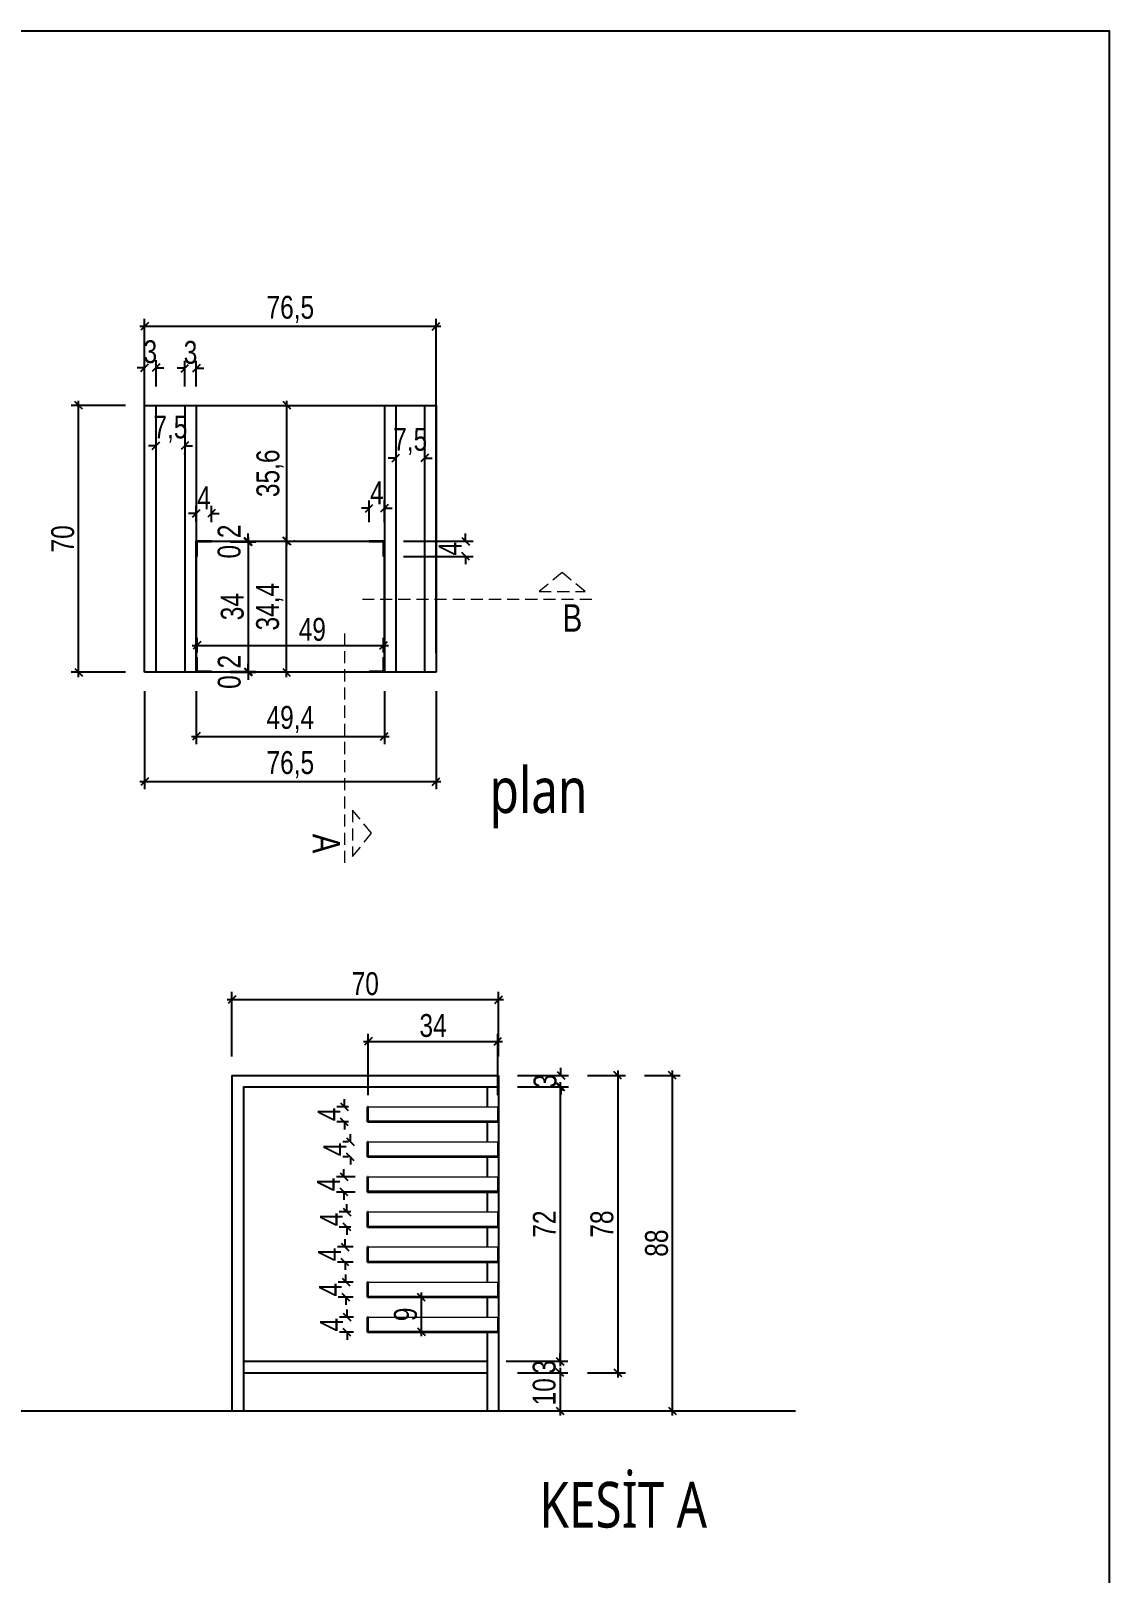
# Model space of a CAD drawing. Header units: millimetres. Extents: x 41040 to 41919, y 7009 to 7815.
# Drawn here: x 41625 to 41908.1, y 7410.8 to 7815.5 of the extents above; entities that cross this region are included whole.
import ezdxf

# ---------------------------------------------------------------- set-up
doc = ezdxf.new("R2010")
doc.units = ezdxf.units.MM
doc.linetypes.add('HIDDEN2', pattern=[4.7625, 3.175, -1.5875])
for name, color, linetype, lineweight in [('BO_Duvar', 6, 'Continuous', 25), ('BO_Mobilya Kesit', 2, 'HIDDEN2', 13), ('olcu', 251, 'Continuous', 20), ('t_mutfak ekipmanları', 167, 'Continuous', 25), ('tarama', 251, 'Continuous', 20), ('text', 1, 'Continuous', 20)]:
    doc.layers.add(name, color=color, linetype=linetype, lineweight=lineweight)
doc.styles.add('ATU', font='GOTHIC.TTF', dxfattribs={"width": 0.8})
doc.styles.add('UBN', font='GOTHIC.TTF', dxfattribs={"width": 0.8})
doc.dimstyles.new('U_DIM_1_20', dxfattribs={"dimtxt": 6, "dimasz": 2, "dimexe": 2, "dimexo": 5, "dimgap": 1, "dimtad": 1, "dimdec": 1, "dimzin": 11, "dimtxsty": 'ATU', "dimblk": 'OBLIQUE', "dimcen": 1.5, "dimdle": 1.25, "dimclrd": 251, "dimclre": 251, "dimclrt": 1, "dimadec": 0, "dimazin": 0, "dimtfac": 1.25, "dimtdec": 1, "dimtix": 1, "dimtofl": 0, "dimtmove": 1, "dimatfit": 3, "dimldrblk": 'OBLIQUE', "dimfxl": 5, "dimtolj": 1, "dimtzin": 0, "dimarcsym": 0})

# ---------------------------------------------------------------- blocks, each defined once
blk = doc.blocks.new('_Oblique')
at = {"color": 0, "linetype": 'ByBlock', "lineweight": -2}
blk.add_line((-0.5, -0.5), (0.5, 0.5), dxfattribs=at)
blk = doc.blocks.new('*D2385')
at = {"layer": 'Defpoints', "color": 0, "transparency": 16777216}
for p in [(41747.63, 7550.32), (41713.63, 7531.21), (41747.63, 7531.21)]:
    blk.add_point(p, dxfattribs=at)
at = {"layer": 'olcu', "color": 251, "lineweight": -2, "transparency": 16777216}
for p, q in [((41713.63, 7536.21), (41713.63, 7552.32)), ((41747.63, 7536.21), (41747.63, 7552.32)), ((41712.38, 7550.32), (41748.88, 7550.32))]:
    blk.add_line(p, q, dxfattribs=at)
at = {"layer": 'olcu', "color": 251, "lineweight": -2, "transparency": 16777216, "xscale": 2, "yscale": 2, "zscale": 2, "rotation": 180}
blk.add_blockref('_Oblique', (41713.63, 7550.32), dxfattribs=at)
at = {"layer": 'olcu', "color": 251, "lineweight": -2, "transparency": 16777216, "xscale": 2, "yscale": 2, "zscale": 2}
blk.add_blockref('_Oblique', (41747.63, 7550.32), dxfattribs=at)
at = {"layer": 'olcu', "color": 1, "transparency": 16777216, "insert": (41730.63, 7554.48), "char_height": 6, "attachment_point": 5, "style": 'ATU'}
blk.add_mtext('\\A1;34', dxfattribs=at)
blk = doc.blocks.new('*D2386')
at = {"layer": 'Defpoints', "color": 0, "transparency": 16777216}
for p in [(41747.83, 7561.31), (41677.83, 7541.41), (41747.83, 7541.41)]:
    blk.add_point(p, dxfattribs=at)
at = {"layer": 'olcu', "color": 251, "lineweight": -2, "transparency": 16777216}
for p, q in [((41677.83, 7546.41), (41677.83, 7563.31)), ((41747.83, 7546.41), (41747.83, 7563.31)), ((41676.58, 7561.31), (41749.08, 7561.31))]:
    blk.add_line(p, q, dxfattribs=at)
at = {"layer": 'olcu', "color": 251, "lineweight": -2, "transparency": 16777216, "xscale": 2, "yscale": 2, "zscale": 2, "rotation": 180}
blk.add_blockref('_Oblique', (41677.83, 7561.31), dxfattribs=at)
at = {"layer": 'olcu', "color": 251, "lineweight": -2, "transparency": 16777216, "xscale": 2, "yscale": 2, "zscale": 2}
blk.add_blockref('_Oblique', (41747.83, 7561.31), dxfattribs=at)
at = {"layer": 'olcu', "color": 1, "transparency": 16777216, "insert": (41712.83, 7565.46), "char_height": 6, "attachment_point": 5, "style": 'ATU'}
blk.add_mtext('\\A1;70', dxfattribs=at)
blk = doc.blocks.new('*D2387')
at = {"layer": 'Defpoints', "color": 0, "transparency": 16777216}
for p in [(41747.83, 7541.41), (41747.83, 7538.41), (41764.21, 7538.41)]:
    blk.add_point(p, dxfattribs=at)
at = {"layer": 'olcu', "color": 251, "lineweight": -2, "transparency": 16777216}
for p, q in [((41764.21, 7541.41), (41764.21, 7543.41)), ((41752.83, 7541.41), (41766.21, 7541.41)), ((41752.83, 7538.41), (41766.21, 7538.41)), ((41764.21, 7538.41), (41764.21, 7536.41))]:
    blk.add_line(p, q, dxfattribs=at)
at = {"layer": 'olcu', "color": 251, "lineweight": -2, "transparency": 16777216, "xscale": 2, "yscale": 2, "zscale": 2}
for p, rotation in [((41764.21, 7541.41), 270), ((41764.21, 7538.41), 90)]:
    blk.add_blockref('_Oblique', p, dxfattribs=dict(at, rotation=rotation))
at = {"layer": 'olcu', "color": 1, "transparency": 16777216, "insert": (41760.06, 7539.91), "char_height": 6, "attachment_point": 5, "rotation": 90, "style": 'ATU'}
blk.add_mtext('\\A1;3', dxfattribs=at)
blk = doc.blocks.new('*D2388')
at = {"layer": 'Defpoints', "color": 0, "transparency": 16777216}
for p in [(41747.83, 7538.41), (41744.83, 7466.41), (41763.99, 7466.41)]:
    blk.add_point(p, dxfattribs=at)
at = {"layer": 'olcu', "color": 251, "lineweight": -2, "transparency": 16777216}
for p, q in [((41763.99, 7539.66), (41763.99, 7465.16)), ((41752.83, 7538.41), (41765.99, 7538.41)), ((41749.83, 7466.41), (41765.99, 7466.41))]:
    blk.add_line(p, q, dxfattribs=at)
at = {"layer": 'olcu', "color": 251, "lineweight": -2, "transparency": 16777216, "xscale": 2, "yscale": 2, "zscale": 2}
for p, rotation in [((41763.99, 7538.41), 90), ((41763.99, 7466.41), 270)]:
    blk.add_blockref('_Oblique', p, dxfattribs=dict(at, rotation=rotation))
at = {"layer": 'olcu', "color": 1, "transparency": 16777216, "insert": (41759.83, 7502.41), "char_height": 6, "attachment_point": 5, "rotation": 90, "style": 'ATU'}
blk.add_mtext('\\A1;72', dxfattribs=at)
blk = doc.blocks.new('*D2389')
at = {"layer": 'Defpoints', "color": 0, "transparency": 16777216}
for p in [(41747.83, 7466.41), (41747.83, 7463.41), (41763.99, 7463.41)]:
    blk.add_point(p, dxfattribs=at)
at = {"layer": 'olcu', "color": 251, "lineweight": -2, "transparency": 16777216}
for p, q in [((41752.83, 7466.41), (41765.99, 7466.41)), ((41763.99, 7466.41), (41763.99, 7468.41)), ((41752.83, 7463.41), (41765.99, 7463.41)), ((41763.99, 7463.41), (41763.99, 7461.41))]:
    blk.add_line(p, q, dxfattribs=at)
at = {"layer": 'olcu', "color": 251, "lineweight": -2, "transparency": 16777216, "xscale": 2, "yscale": 2, "zscale": 2}
for p, rotation in [((41763.99, 7466.41), 270), ((41763.99, 7463.41), 90)]:
    blk.add_blockref('_Oblique', p, dxfattribs=dict(at, rotation=rotation))
at = {"layer": 'olcu', "color": 1, "transparency": 16777216, "insert": (41759.83, 7464.91), "char_height": 6, "attachment_point": 5, "rotation": 90, "style": 'ATU'}
blk.add_mtext('\\A1;3', dxfattribs=at)
blk = doc.blocks.new('*D2390')
at = {"layer": 'Defpoints', "color": 0, "transparency": 16777216}
for p in [(41747.83, 7463.41), (41747.83, 7453.41), (41763.99, 7453.41)]:
    blk.add_point(p, dxfattribs=at)
at = {"layer": 'olcu', "color": 251, "lineweight": -2, "transparency": 16777216}
for p, q in [((41752.83, 7463.41), (41765.99, 7463.41)), ((41763.99, 7464.66), (41763.99, 7452.16)), ((41752.83, 7453.41), (41765.99, 7453.41))]:
    blk.add_line(p, q, dxfattribs=at)
at = {"layer": 'olcu', "color": 251, "lineweight": -2, "transparency": 16777216, "xscale": 2, "yscale": 2, "zscale": 2}
for p, rotation in [((41763.99, 7463.41), 90), ((41763.99, 7453.41), 270)]:
    blk.add_blockref('_Oblique', p, dxfattribs=dict(at, rotation=rotation))
at = {"layer": 'olcu', "color": 1, "transparency": 16777216, "insert": (41759.83, 7458.41), "char_height": 6, "attachment_point": 5, "rotation": 90, "style": 'ATU'}
blk.add_mtext('\\A1;10', dxfattribs=at)
blk = doc.blocks.new('*D2398')
at = {"layer": 'Defpoints', "color": 0, "transparency": 16777216}
for p in [(41766.21, 7541.41), (41766.21, 7463.41), (41779.13, 7463.41)]:
    blk.add_point(p, dxfattribs=at)
at = {"layer": 'olcu', "color": 251, "lineweight": -2, "transparency": 16777216}
for p, q in [((41771.21, 7541.41), (41781.13, 7541.41)), ((41779.13, 7542.66), (41779.13, 7462.16)), ((41771.21, 7463.41), (41781.13, 7463.41))]:
    blk.add_line(p, q, dxfattribs=at)
at = {"layer": 'olcu', "color": 251, "lineweight": -2, "transparency": 16777216, "xscale": 2, "yscale": 2, "zscale": 2}
for p, rotation in [((41779.13, 7541.41), 90), ((41779.13, 7463.41), 270)]:
    blk.add_blockref('_Oblique', p, dxfattribs=dict(at, rotation=rotation))
at = {"layer": 'olcu', "color": 1, "transparency": 16777216, "insert": (41774.98, 7502.41), "char_height": 6, "attachment_point": 5, "rotation": 90, "style": 'ATU'}
blk.add_mtext('\\A1;78', dxfattribs=at)
blk = doc.blocks.new('*D2399')
at = {"layer": 'Defpoints', "color": 0, "transparency": 16777216}
for p in [(41781.13, 7541.41), (41793.48, 7541.41), (41784.35, 7453.41)]:
    blk.add_point(p, dxfattribs=at)
at = {"layer": 'olcu', "color": 251, "lineweight": -2, "transparency": 16777216}
for p, q in [((41786.13, 7541.41), (41795.48, 7541.41)), ((41793.48, 7452.16), (41793.48, 7542.66)), ((41789.35, 7453.41), (41795.48, 7453.41))]:
    blk.add_line(p, q, dxfattribs=at)
at = {"layer": 'olcu', "color": 251, "lineweight": -2, "transparency": 16777216, "xscale": 2, "yscale": 2, "zscale": 2}
for p, rotation in [((41793.48, 7541.41), 90), ((41793.48, 7453.41), 270)]:
    blk.add_blockref('_Oblique', p, dxfattribs=dict(at, rotation=rotation))
at = {"layer": 'olcu', "color": 1, "transparency": 16777216, "insert": (41789.33, 7497.41), "char_height": 6, "attachment_point": 5, "rotation": 90, "style": 'ATU'}
blk.add_mtext('\\A1;88', dxfattribs=at)
blk = doc.blocks.new('*D2400')
at = {"layer": 'Defpoints', "color": 0, "transparency": 16777216}
for p in [(41689.35, 7681.59), (41692.16, 7681.59), (41689.35, 7647.19)]:
    blk.add_point(p, dxfattribs=at)
at = {"layer": 'olcu', "color": 251, "lineweight": -2, "transparency": 16777216}
for p, q in [((41692.16, 7645.94), (41692.16, 7682.84)), ((41694.35, 7681.59), (41694.16, 7681.59)), ((41694.35, 7647.19), (41694.16, 7647.19))]:
    blk.add_line(p, q, dxfattribs=at)
at = {"layer": 'olcu', "color": 251, "lineweight": -2, "transparency": 16777216, "xscale": 2, "yscale": 2, "zscale": 2}
for p, rotation in [((41692.16, 7681.59), 90), ((41692.16, 7647.19), 270)]:
    blk.add_blockref('_Oblique', p, dxfattribs=dict(at, rotation=rotation))
at = {"layer": 'olcu', "color": 1, "transparency": 16777216, "insert": (41687.73, 7664.39), "char_height": 6, "attachment_point": 5, "rotation": 90, "style": 'ATU'}
blk.add_mtext('\\A1;34,4', dxfattribs=at)
blk = doc.blocks.new('*D2401')
at = {"layer": 'Defpoints', "color": 0, "transparency": 16777216}
for p in [(41707.37, 7533.21), (41713.43, 7533.21), (41713.43, 7529.21)]:
    blk.add_point(p, dxfattribs=at)
at = {"layer": 'olcu', "color": 251, "lineweight": -2, "transparency": 16777216}
for p, q in [((41707.37, 7533.21), (41707.37, 7535.21)), ((41708.43, 7533.21), (41705.37, 7533.21)), ((41708.43, 7529.21), (41705.37, 7529.21)), ((41707.37, 7529.21), (41707.37, 7527.21))]:
    blk.add_line(p, q, dxfattribs=at)
at = {"layer": 'olcu', "color": 251, "lineweight": -2, "transparency": 16777216, "xscale": 2, "yscale": 2, "zscale": 2}
for p, rotation in [((41707.37, 7533.21), 270), ((41707.37, 7529.21), 90)]:
    blk.add_blockref('_Oblique', p, dxfattribs=dict(at, rotation=rotation))
at = {"layer": 'olcu', "color": 1, "transparency": 16777216, "insert": (41703.3, 7531.21), "char_height": 6, "attachment_point": 5, "rotation": 90, "style": 'ATU'}
blk.add_mtext('\\A1;4', dxfattribs=at)
blk = doc.blocks.new('*D2402')
at = {"layer": 'Defpoints', "color": 0, "transparency": 16777216}
for p in [(41713.43, 7524.01), (41708.93, 7520.01), (41713.43, 7520.01)]:
    blk.add_point(p, dxfattribs=at)
at = {"layer": 'olcu', "color": 251, "lineweight": -2, "transparency": 16777216}
for p, q in [((41708.43, 7524.01), (41706.93, 7524.01)), ((41708.93, 7524.01), (41708.93, 7526.01)), ((41708.43, 7520.01), (41706.93, 7520.01)), ((41708.93, 7520.01), (41708.93, 7518.01))]:
    blk.add_line(p, q, dxfattribs=at)
at = {"layer": 'olcu', "color": 251, "lineweight": -2, "transparency": 16777216, "xscale": 2, "yscale": 2, "zscale": 2}
for p, rotation in [((41708.93, 7524.01), 270), ((41708.93, 7520.01), 90)]:
    blk.add_blockref('_Oblique', p, dxfattribs=dict(at, rotation=rotation))
at = {"layer": 'olcu', "color": 1, "transparency": 16777216, "insert": (41704.86, 7522.01), "char_height": 6, "attachment_point": 5, "rotation": 90, "style": 'ATU'}
blk.add_mtext('\\A1;4', dxfattribs=at)
blk = doc.blocks.new('*D2403')
at = {"layer": 'Defpoints', "color": 0, "transparency": 16777216}
for p in [(41715.15, 7514.81), (41707.24, 7510.81), (41715.15, 7510.81)]:
    blk.add_point(p, dxfattribs=at)
at = {"layer": 'olcu', "color": 251, "lineweight": -2, "transparency": 16777216}
for p, q in [((41710.15, 7514.81), (41705.24, 7514.81)), ((41707.24, 7514.81), (41707.24, 7516.81)), ((41710.15, 7510.81), (41705.24, 7510.81)), ((41707.24, 7510.81), (41707.24, 7508.81))]:
    blk.add_line(p, q, dxfattribs=at)
at = {"layer": 'olcu', "color": 251, "lineweight": -2, "transparency": 16777216, "xscale": 2, "yscale": 2, "zscale": 2}
for p, rotation in [((41707.24, 7514.81), 270), ((41707.24, 7510.81), 90)]:
    blk.add_blockref('_Oblique', p, dxfattribs=dict(at, rotation=rotation))
at = {"layer": 'olcu', "color": 1, "transparency": 16777216, "insert": (41703.17, 7512.81), "char_height": 6, "attachment_point": 5, "rotation": 90, "style": 'ATU'}
blk.add_mtext('\\A1;4', dxfattribs=at)
blk = doc.blocks.new('*D2404')
at = {"layer": 'Defpoints', "color": 0, "transparency": 16777216}
for p in [(41714.05, 7505.61), (41708.01, 7501.61), (41714.05, 7501.61)]:
    blk.add_point(p, dxfattribs=at)
at = {"layer": 'olcu', "color": 251, "lineweight": -2, "transparency": 16777216}
for p, q in [((41708.01, 7505.61), (41708.01, 7507.61)), ((41709.05, 7505.61), (41706.01, 7505.61)), ((41709.05, 7501.61), (41706.01, 7501.61)), ((41708.01, 7501.61), (41708.01, 7499.61))]:
    blk.add_line(p, q, dxfattribs=at)
at = {"layer": 'olcu', "color": 251, "lineweight": -2, "transparency": 16777216, "xscale": 2, "yscale": 2, "zscale": 2}
for p, rotation in [((41708.01, 7505.61), 270), ((41708.01, 7501.61), 90)]:
    blk.add_blockref('_Oblique', p, dxfattribs=dict(at, rotation=rotation))
at = {"layer": 'olcu', "color": 1, "transparency": 16777216, "insert": (41703.94, 7503.61), "char_height": 6, "attachment_point": 5, "rotation": 90, "style": 'ATU'}
blk.add_mtext('\\A1;4', dxfattribs=at)
blk = doc.blocks.new('*D2405')
at = {"layer": 'Defpoints', "color": 0, "transparency": 16777216}
for p in [(41714.69, 7496.41), (41707.54, 7492.41), (41714.69, 7492.41)]:
    blk.add_point(p, dxfattribs=at)
at = {"layer": 'olcu', "color": 251, "lineweight": -2, "transparency": 16777216}
for p, q in [((41707.54, 7496.41), (41707.54, 7498.41)), ((41709.69, 7496.41), (41705.54, 7496.41)), ((41709.69, 7492.41), (41705.54, 7492.41)), ((41707.54, 7492.41), (41707.54, 7490.41))]:
    blk.add_line(p, q, dxfattribs=at)
at = {"layer": 'olcu', "color": 251, "lineweight": -2, "transparency": 16777216, "xscale": 2, "yscale": 2, "zscale": 2}
for p, rotation in [((41707.54, 7496.41), 270), ((41707.54, 7492.41), 90)]:
    blk.add_blockref('_Oblique', p, dxfattribs=dict(at, rotation=rotation))
at = {"layer": 'olcu', "color": 1, "transparency": 16777216, "insert": (41703.46, 7494.41), "char_height": 6, "attachment_point": 5, "rotation": 90, "style": 'ATU'}
blk.add_mtext('\\A1;4', dxfattribs=at)
blk = doc.blocks.new('*D2406')
at = {"layer": 'Defpoints', "color": 0, "transparency": 16777216}
for p in [(41714.65, 7487.21), (41707.76, 7483.21), (41714.65, 7483.21)]:
    blk.add_point(p, dxfattribs=at)
at = {"layer": 'olcu', "color": 251, "lineweight": -2, "transparency": 16777216}
for p, q in [((41709.65, 7487.21), (41705.76, 7487.21)), ((41707.76, 7487.21), (41707.76, 7489.21)), ((41709.65, 7483.21), (41705.76, 7483.21)), ((41707.76, 7483.21), (41707.76, 7481.21))]:
    blk.add_line(p, q, dxfattribs=at)
at = {"layer": 'olcu', "color": 251, "lineweight": -2, "transparency": 16777216, "xscale": 2, "yscale": 2, "zscale": 2}
for p, rotation in [((41707.76, 7487.21), 270), ((41707.76, 7483.21), 90)]:
    blk.add_blockref('_Oblique', p, dxfattribs=dict(at, rotation=rotation))
at = {"layer": 'olcu', "color": 1, "transparency": 16777216, "insert": (41703.68, 7485.21), "char_height": 6, "attachment_point": 5, "rotation": 90, "style": 'ATU'}
blk.add_mtext('\\A1;4', dxfattribs=at)
blk = doc.blocks.new('*D2407')
at = {"layer": 'Defpoints', "color": 0, "transparency": 16777216}
for p in [(41714.71, 7478.01), (41708.04, 7474.01), (41714.71, 7474.01)]:
    blk.add_point(p, dxfattribs=at)
at = {"layer": 'olcu', "color": 251, "lineweight": -2, "transparency": 16777216}
for p, q in [((41709.71, 7478.01), (41706.04, 7478.01)), ((41708.04, 7478.01), (41708.04, 7480.01)), ((41709.71, 7474.01), (41706.04, 7474.01)), ((41708.04, 7474.01), (41708.04, 7472.01))]:
    blk.add_line(p, q, dxfattribs=at)
at = {"layer": 'olcu', "color": 251, "lineweight": -2, "transparency": 16777216, "xscale": 2, "yscale": 2, "zscale": 2}
for p, rotation in [((41708.04, 7478.01), 270), ((41708.04, 7474.01), 90)]:
    blk.add_blockref('_Oblique', p, dxfattribs=dict(at, rotation=rotation))
at = {"layer": 'olcu', "color": 1, "transparency": 16777216, "insert": (41703.96, 7476.01), "char_height": 6, "attachment_point": 5, "rotation": 90, "style": 'ATU'}
blk.add_mtext('\\A1;4', dxfattribs=at)
blk = doc.blocks.new('*D2408')
at = {"layer": 'Defpoints', "color": 0, "transparency": 16777216}
for p in [(41722.29, 7483.21), (41727.57, 7483.21), (41722.29, 7474.21)]:
    blk.add_point(p, dxfattribs=at)
at = {"layer": 'olcu', "color": 251, "lineweight": -2, "transparency": 16777216}
for p, q in [((41727.29, 7483.21), (41729.57, 7483.21)), ((41727.57, 7472.96), (41727.57, 7484.46)), ((41727.29, 7474.21), (41729.57, 7474.21))]:
    blk.add_line(p, q, dxfattribs=at)
at = {"layer": 'olcu', "color": 251, "lineweight": -2, "transparency": 16777216, "xscale": 2, "yscale": 2, "zscale": 2}
for p, rotation in [((41727.57, 7483.21), 90), ((41727.57, 7474.21), 270)]:
    blk.add_blockref('_Oblique', p, dxfattribs=dict(at, rotation=rotation))
at = {"layer": 'olcu', "color": 1, "transparency": 16777216, "insert": (41723.42, 7478.71), "char_height": 6, "attachment_point": 5, "rotation": 90, "style": 'ATU'}
blk.add_mtext('\\A1;9', dxfattribs=at)
blk = doc.blocks.new('*D2409')
at = {"layer": 'Defpoints', "color": 0, "transparency": 16777216}
for p in [(41657.91, 7727.1), (41654.91, 7717.19), (41657.91, 7717.19)]:
    blk.add_point(p, dxfattribs=at)
at = {"layer": 'olcu', "color": 251, "lineweight": -2, "transparency": 16777216}
for p, q in [((41654.91, 7722.19), (41654.91, 7729.1)), ((41657.91, 7722.19), (41657.91, 7729.1)), ((41654.91, 7727.1), (41652.91, 7727.1)), ((41657.91, 7727.1), (41659.91, 7727.1))]:
    blk.add_line(p, q, dxfattribs=at)
at = {"layer": 'olcu', "color": 251, "lineweight": -2, "transparency": 16777216, "xscale": 2, "yscale": 2, "zscale": 2}
blk.add_blockref('_Oblique', (41654.91, 7727.1), dxfattribs=at)
at = {"layer": 'olcu', "color": 251, "lineweight": -2, "transparency": 16777216, "xscale": 2, "yscale": 2, "zscale": 2, "rotation": 180}
blk.add_blockref('_Oblique', (41657.91, 7727.1), dxfattribs=at)
at = {"layer": 'olcu', "color": 1, "transparency": 16777216, "insert": (41656.41, 7731.26), "char_height": 6, "attachment_point": 5, "style": 'ATU'}
blk.add_mtext('\\A1;3', dxfattribs=at)
blk = doc.blocks.new('*D2410')
at = {"layer": 'Defpoints', "color": 0, "transparency": 16777216}
for p in [(41668.46, 7726.93), (41665.46, 7717.19), (41668.46, 7717.19)]:
    blk.add_point(p, dxfattribs=at)
at = {"layer": 'olcu', "color": 251, "lineweight": -2, "transparency": 16777216}
for p, q in [((41665.46, 7722.19), (41665.46, 7728.93)), ((41668.46, 7722.19), (41668.46, 7728.93)), ((41665.46, 7726.93), (41663.46, 7726.93)), ((41668.46, 7726.93), (41670.46, 7726.93))]:
    blk.add_line(p, q, dxfattribs=at)
at = {"layer": 'olcu', "color": 251, "lineweight": -2, "transparency": 16777216, "xscale": 2, "yscale": 2, "zscale": 2}
blk.add_blockref('_Oblique', (41665.46, 7726.93), dxfattribs=at)
at = {"layer": 'olcu', "color": 251, "lineweight": -2, "transparency": 16777216, "xscale": 2, "yscale": 2, "zscale": 2, "rotation": 180}
blk.add_blockref('_Oblique', (41668.46, 7726.93), dxfattribs=at)
at = {"layer": 'olcu', "color": 1, "transparency": 16777216, "insert": (41666.96, 7731.08), "char_height": 6, "attachment_point": 5, "style": 'ATU'}
blk.add_mtext('\\A1;3', dxfattribs=at)
blk = doc.blocks.new('*D2411')
at = {"layer": 'Defpoints', "color": 0, "transparency": 16777216}
for p in [(41657.91, 7709.39), (41665.46, 7709.39), (41665.46, 7706.63)]:
    blk.add_point(p, dxfattribs=at)
at = {"layer": 'olcu', "color": 251, "lineweight": -2, "transparency": 16777216}
for p, q in [((41657.91, 7706.63), (41655.91, 7706.63)), ((41657.91, 7704.39), (41657.91, 7704.63)), ((41665.46, 7706.63), (41667.46, 7706.63)), ((41665.46, 7704.39), (41665.46, 7704.63))]:
    blk.add_line(p, q, dxfattribs=at)
at = {"layer": 'olcu', "color": 251, "lineweight": -2, "transparency": 16777216, "xscale": 2, "yscale": 2, "zscale": 2}
blk.add_blockref('_Oblique', (41657.91, 7706.63), dxfattribs=at)
at = {"layer": 'olcu', "color": 251, "lineweight": -2, "transparency": 16777216, "xscale": 2, "yscale": 2, "zscale": 2, "rotation": 180}
blk.add_blockref('_Oblique', (41665.46, 7706.63), dxfattribs=at)
at = {"layer": 'olcu', "color": 1, "transparency": 16777216, "insert": (41661.68, 7710.98), "char_height": 6, "attachment_point": 5, "style": 'ATU'}
blk.add_mtext('\\A1;7,5', dxfattribs=at)
blk = doc.blocks.new('*D2412')
at = {"layer": 'Defpoints', "color": 0, "transparency": 16777216}
for p in [(41731.41, 7737.96), (41654.91, 7647.19), (41731.41, 7647.19)]:
    blk.add_point(p, dxfattribs=at)
at = {"layer": 'olcu', "color": 251, "lineweight": -2, "transparency": 16777216}
for p, q in [((41653.66, 7737.96), (41732.66, 7737.96)), ((41654.91, 7652.19), (41654.91, 7739.96)), ((41731.41, 7652.19), (41731.41, 7739.96))]:
    blk.add_line(p, q, dxfattribs=at)
at = {"layer": 'olcu', "color": 251, "lineweight": -2, "transparency": 16777216, "xscale": 2, "yscale": 2, "zscale": 2, "rotation": 180}
blk.add_blockref('_Oblique', (41654.91, 7737.96), dxfattribs=at)
at = {"layer": 'olcu', "color": 251, "lineweight": -2, "transparency": 16777216, "xscale": 2, "yscale": 2, "zscale": 2}
blk.add_blockref('_Oblique', (41731.41, 7737.96), dxfattribs=at)
at = {"layer": 'olcu', "color": 1, "transparency": 16777216, "insert": (41693.16, 7742.39), "char_height": 6, "attachment_point": 5, "style": 'ATU'}
blk.add_mtext('\\A1;76,5', dxfattribs=at)
blk = doc.blocks.new('*D2413')
at = {"layer": 'Defpoints', "color": 0, "transparency": 16777216}
for p in [(41720.86, 7701.19), (41728.41, 7703.39), (41728.41, 7701.19)]:
    blk.add_point(p, dxfattribs=at)
at = {"layer": 'olcu', "color": 251, "lineweight": -2, "transparency": 16777216}
for p, q in [((41720.86, 7706.19), (41720.86, 7705.39)), ((41728.41, 7706.19), (41728.41, 7705.39)), ((41720.86, 7703.39), (41718.86, 7703.39)), ((41728.41, 7703.39), (41730.41, 7703.39))]:
    blk.add_line(p, q, dxfattribs=at)
at = {"layer": 'olcu', "color": 251, "lineweight": -2, "transparency": 16777216, "xscale": 2, "yscale": 2, "zscale": 2}
blk.add_blockref('_Oblique', (41720.86, 7703.39), dxfattribs=at)
at = {"layer": 'olcu', "color": 251, "lineweight": -2, "transparency": 16777216, "xscale": 2, "yscale": 2, "zscale": 2, "rotation": 180}
blk.add_blockref('_Oblique', (41728.41, 7703.39), dxfattribs=at)
at = {"layer": 'olcu', "color": 1, "transparency": 16777216, "insert": (41724.63, 7707.74), "char_height": 6, "attachment_point": 5, "style": 'ATU'}
blk.add_mtext('\\A1;7,5', dxfattribs=at)
blk = doc.blocks.new('*D2414')
at = {"layer": 'Defpoints', "color": 0, "transparency": 16777216}
for p in [(41637.58, 7717.19), (41654.91, 7717.19), (41654.91, 7647.19)]:
    blk.add_point(p, dxfattribs=at)
at = {"layer": 'olcu', "color": 251, "lineweight": -2, "transparency": 16777216}
for p, q in [((41649.91, 7717.19), (41635.58, 7717.19)), ((41637.58, 7645.94), (41637.58, 7718.44)), ((41649.91, 7647.19), (41635.58, 7647.19))]:
    blk.add_line(p, q, dxfattribs=at)
at = {"layer": 'olcu', "color": 251, "lineweight": -2, "transparency": 16777216, "xscale": 2, "yscale": 2, "zscale": 2}
for p, rotation in [((41637.58, 7717.19), 90), ((41637.58, 7647.19), 270)]:
    blk.add_blockref('_Oblique', p, dxfattribs=dict(at, rotation=rotation))
at = {"layer": 'olcu', "color": 1, "transparency": 16777216, "insert": (41633.43, 7682.19), "char_height": 6, "attachment_point": 5, "rotation": 90, "style": 'ATU'}
blk.add_mtext('\\A1;70', dxfattribs=at)
blk = doc.blocks.new('*D2415')
at = {"layer": 'Defpoints', "color": 0, "transparency": 16777216}
for p in [(41674.57, 7717.19), (41692.25, 7717.19), (41673.56, 7681.59)]:
    blk.add_point(p, dxfattribs=at)
at = {"layer": 'olcu', "color": 251, "lineweight": -2, "transparency": 16777216}
for p, q in [((41679.57, 7717.19), (41694.25, 7717.19)), ((41692.25, 7680.34), (41692.25, 7718.44)), ((41678.56, 7681.59), (41694.25, 7681.59))]:
    blk.add_line(p, q, dxfattribs=at)
at = {"layer": 'olcu', "color": 251, "lineweight": -2, "transparency": 16777216, "xscale": 2, "yscale": 2, "zscale": 2}
for p, rotation in [((41692.25, 7717.19), 90), ((41692.25, 7681.59), 270)]:
    blk.add_blockref('_Oblique', p, dxfattribs=dict(at, rotation=rotation))
at = {"layer": 'olcu', "color": 1, "transparency": 16777216, "insert": (41687.82, 7699.39), "char_height": 6, "attachment_point": 5, "rotation": 90, "style": 'ATU'}
blk.add_mtext('\\A1;35,6', dxfattribs=at)
blk = doc.blocks.new('*D2416')
at = {"layer": 'Defpoints', "color": 0, "transparency": 16777216}
for p in [(41672.46, 7681.59), (41672.46, 7681.39), (41682.07, 7681.59)]:
    blk.add_point(p, dxfattribs=at)
at = {"layer": 'olcu', "color": 251, "lineweight": -2, "transparency": 16777216}
for p, q in [((41677.46, 7681.59), (41684.07, 7681.59)), ((41677.46, 7681.39), (41684.07, 7681.39)), ((41682.07, 7681.59), (41682.07, 7683.59)), ((41682.07, 7681.39), (41682.07, 7679.39))]:
    blk.add_line(p, q, dxfattribs=at)
at = {"layer": 'olcu', "color": 251, "lineweight": -2, "transparency": 16777216, "xscale": 2, "yscale": 2, "zscale": 2}
for p, rotation in [((41682.07, 7681.59), 270), ((41682.07, 7681.39), 90)]:
    blk.add_blockref('_Oblique', p, dxfattribs=dict(at, rotation=rotation))
at = {"layer": 'olcu', "color": 1, "transparency": 16777216, "insert": (41677.64, 7681.49), "char_height": 6, "attachment_point": 5, "rotation": 90, "style": 'ATU'}
blk.add_mtext('\\A1;0,2', dxfattribs=at)
blk = doc.blocks.new('*D2417')
at = {"layer": 'Defpoints', "color": 0, "transparency": 16777216}
for p in [(41672.46, 7681.39), (41672.46, 7647.39), (41682.1, 7647.39)]:
    blk.add_point(p, dxfattribs=at)
at = {"layer": 'olcu', "color": 251, "lineweight": -2, "transparency": 16777216}
for p, q in [((41677.46, 7681.39), (41684.1, 7681.39)), ((41682.1, 7682.64), (41682.1, 7646.14)), ((41677.46, 7647.39), (41684.1, 7647.39))]:
    blk.add_line(p, q, dxfattribs=at)
at = {"layer": 'olcu', "color": 251, "lineweight": -2, "transparency": 16777216, "xscale": 2, "yscale": 2, "zscale": 2}
for p, rotation in [((41682.1, 7681.39), 90), ((41682.1, 7647.39), 270)]:
    blk.add_blockref('_Oblique', p, dxfattribs=dict(at, rotation=rotation))
at = {"layer": 'olcu', "color": 1, "transparency": 16777216, "insert": (41677.94, 7664.39), "char_height": 6, "attachment_point": 5, "rotation": 90, "style": 'ATU'}
blk.add_mtext('\\A1;34', dxfattribs=at)
blk = doc.blocks.new('*D2418')
at = {"layer": 'Defpoints', "color": 0, "transparency": 16777216}
for p in [(41672.46, 7647.39), (41672.46, 7647.19), (41682.1, 7647.39)]:
    blk.add_point(p, dxfattribs=at)
at = {"layer": 'olcu', "color": 251, "lineweight": -2, "transparency": 16777216}
for p, q in [((41682.1, 7647.39), (41682.1, 7649.39)), ((41677.46, 7647.39), (41684.1, 7647.39)), ((41677.46, 7647.19), (41684.1, 7647.19)), ((41682.1, 7647.19), (41682.1, 7645.19))]:
    blk.add_line(p, q, dxfattribs=at)
at = {"layer": 'olcu', "color": 251, "lineweight": -2, "transparency": 16777216, "xscale": 2, "yscale": 2, "zscale": 2}
for p, rotation in [((41682.1, 7647.39), 270), ((41682.1, 7647.19), 90)]:
    blk.add_blockref('_Oblique', p, dxfattribs=dict(at, rotation=rotation))
at = {"layer": 'olcu', "color": 1, "transparency": 16777216, "insert": (41677.67, 7647.29), "char_height": 6, "attachment_point": 5, "rotation": 90, "style": 'ATU'}
blk.add_mtext('\\A1;0,2', dxfattribs=at)
blk = doc.blocks.new('*D2419')
at = {"layer": 'Defpoints', "color": 0, "transparency": 16777216}
for p in [(41717.86, 7690.21), (41713.86, 7681.59), (41717.86, 7681.59)]:
    blk.add_point(p, dxfattribs=at)
at = {"layer": 'olcu', "color": 251, "lineweight": -2, "transparency": 16777216}
for p, q in [((41713.86, 7690.21), (41711.86, 7690.21)), ((41713.86, 7686.59), (41713.86, 7692.21)), ((41717.86, 7686.59), (41717.86, 7692.21)), ((41717.86, 7690.21), (41719.86, 7690.21))]:
    blk.add_line(p, q, dxfattribs=at)
at = {"layer": 'olcu', "color": 251, "lineweight": -2, "transparency": 16777216, "xscale": 2, "yscale": 2, "zscale": 2}
blk.add_blockref('_Oblique', (41713.86, 7690.21), dxfattribs=at)
at = {"layer": 'olcu', "color": 251, "lineweight": -2, "transparency": 16777216, "xscale": 2, "yscale": 2, "zscale": 2, "rotation": 180}
blk.add_blockref('_Oblique', (41717.86, 7690.21), dxfattribs=at)
at = {"layer": 'olcu', "color": 1, "transparency": 16777216, "insert": (41715.86, 7694.28), "char_height": 6, "attachment_point": 5, "style": 'ATU'}
blk.add_mtext('\\A1;4', dxfattribs=at)
blk = doc.blocks.new('*D2420')
at = {"layer": 'Defpoints', "color": 0, "transparency": 16777216}
for p in [(41672.46, 7688.88), (41668.46, 7681.78), (41672.46, 7681.59)]:
    blk.add_point(p, dxfattribs=at)
at = {"layer": 'olcu', "color": 251, "lineweight": -2, "transparency": 16777216}
for p, q in [((41668.46, 7688.88), (41666.46, 7688.88)), ((41668.46, 7686.78), (41668.46, 7690.88)), ((41672.46, 7686.59), (41672.46, 7690.88)), ((41672.46, 7688.88), (41674.46, 7688.88))]:
    blk.add_line(p, q, dxfattribs=at)
at = {"layer": 'olcu', "color": 251, "lineweight": -2, "transparency": 16777216, "xscale": 2, "yscale": 2, "zscale": 2}
blk.add_blockref('_Oblique', (41668.46, 7688.88), dxfattribs=at)
at = {"layer": 'olcu', "color": 251, "lineweight": -2, "transparency": 16777216, "xscale": 2, "yscale": 2, "zscale": 2, "rotation": 180}
blk.add_blockref('_Oblique', (41672.46, 7688.88), dxfattribs=at)
at = {"layer": 'olcu', "color": 1, "transparency": 16777216, "insert": (41670.46, 7692.96), "char_height": 6, "attachment_point": 5, "style": 'ATU'}
blk.add_mtext('\\A1;4', dxfattribs=at)
blk = doc.blocks.new('*D2421')
at = {"layer": 'Defpoints', "color": 0, "transparency": 16777216}
for p in [(41717.86, 7681.57), (41717.86, 7677.59), (41739.19, 7677.59)]:
    blk.add_point(p, dxfattribs=at)
at = {"layer": 'olcu', "color": 251, "lineweight": -2, "transparency": 16777216}
for p, q in [((41722.86, 7681.57), (41741.19, 7681.57)), ((41739.19, 7681.57), (41739.19, 7683.57)), ((41722.86, 7677.59), (41741.19, 7677.59)), ((41739.19, 7677.59), (41739.19, 7675.59))]:
    blk.add_line(p, q, dxfattribs=at)
at = {"layer": 'olcu', "color": 251, "lineweight": -2, "transparency": 16777216, "xscale": 2, "yscale": 2, "zscale": 2}
for p, rotation in [((41739.19, 7681.57), 270), ((41739.19, 7677.59), 90)]:
    blk.add_blockref('_Oblique', p, dxfattribs=dict(at, rotation=rotation))
at = {"layer": 'olcu', "color": 1, "transparency": 16777216, "insert": (41735.11, 7679.58), "char_height": 6, "attachment_point": 5, "rotation": 90, "style": 'ATU'}
blk.add_mtext('\\A1;4', dxfattribs=at)
blk = doc.blocks.new('*D2422')
at = {"layer": 'Defpoints', "color": 0, "transparency": 16777216}
for p in [(41717.66, 7654.25), (41668.66, 7647.39), (41717.66, 7647.39)]:
    blk.add_point(p, dxfattribs=at)
at = {"layer": 'olcu', "color": 251, "lineweight": -2, "transparency": 16777216}
for p, q in [((41668.66, 7652.39), (41668.66, 7656.25)), ((41717.66, 7652.39), (41717.66, 7656.25)), ((41667.41, 7654.25), (41718.91, 7654.25))]:
    blk.add_line(p, q, dxfattribs=at)
at = {"layer": 'olcu', "color": 251, "lineweight": -2, "transparency": 16777216, "xscale": 2, "yscale": 2, "zscale": 2, "rotation": 180}
blk.add_blockref('_Oblique', (41668.66, 7654.25), dxfattribs=at)
at = {"layer": 'olcu', "color": 251, "lineweight": -2, "transparency": 16777216, "xscale": 2, "yscale": 2, "zscale": 2}
blk.add_blockref('_Oblique', (41717.66, 7654.25), dxfattribs=at)
at = {"layer": 'olcu', "color": 1, "transparency": 16777216, "insert": (41698.93, 7658.4), "char_height": 6, "attachment_point": 5, "style": 'ATU'}
blk.add_mtext('\\A1;49', dxfattribs=at)
blk = doc.blocks.new('*D2423')
at = {"layer": 'Defpoints', "color": 0, "transparency": 16777216}
for p in [(41668.46, 7647.19), (41717.86, 7647.19), (41717.86, 7630.36)]:
    blk.add_point(p, dxfattribs=at)
at = {"layer": 'olcu', "color": 251, "lineweight": -2, "transparency": 16777216}
for p, q in [((41668.46, 7642.19), (41668.46, 7628.36)), ((41717.86, 7642.19), (41717.86, 7628.36)), ((41667.21, 7630.36), (41719.11, 7630.36))]:
    blk.add_line(p, q, dxfattribs=at)
at = {"layer": 'olcu', "color": 251, "lineweight": -2, "transparency": 16777216, "xscale": 2, "yscale": 2, "zscale": 2, "rotation": 180}
blk.add_blockref('_Oblique', (41668.46, 7630.36), dxfattribs=at)
at = {"layer": 'olcu', "color": 251, "lineweight": -2, "transparency": 16777216, "xscale": 2, "yscale": 2, "zscale": 2}
blk.add_blockref('_Oblique', (41717.86, 7630.36), dxfattribs=at)
at = {"layer": 'olcu', "color": 1, "transparency": 16777216, "insert": (41693.16, 7634.78), "char_height": 6, "attachment_point": 5, "style": 'ATU'}
blk.add_mtext('\\A1;49,4', dxfattribs=at)
blk = doc.blocks.new('*D2424')
at = {"layer": 'Defpoints', "color": 0, "transparency": 16777216}
for p in [(41654.91, 7647.19), (41731.41, 7647.19), (41731.41, 7618.51)]:
    blk.add_point(p, dxfattribs=at)
at = {"layer": 'olcu', "color": 251, "lineweight": -2, "transparency": 16777216}
for p, q in [((41654.91, 7642.19), (41654.91, 7616.51)), ((41731.41, 7642.19), (41731.41, 7616.51)), ((41653.66, 7618.51), (41732.66, 7618.51))]:
    blk.add_line(p, q, dxfattribs=at)
at = {"layer": 'olcu', "color": 251, "lineweight": -2, "transparency": 16777216, "xscale": 2, "yscale": 2, "zscale": 2, "rotation": 180}
blk.add_blockref('_Oblique', (41654.91, 7618.51), dxfattribs=at)
at = {"layer": 'olcu', "color": 251, "lineweight": -2, "transparency": 16777216, "xscale": 2, "yscale": 2, "zscale": 2}
blk.add_blockref('_Oblique', (41731.41, 7618.51), dxfattribs=at)
at = {"layer": 'olcu', "color": 1, "transparency": 16777216, "insert": (41693.16, 7622.94), "char_height": 6, "attachment_point": 5, "style": 'ATU'}
blk.add_mtext('\\A1;76,5', dxfattribs=at)

msp = doc.modelspace()

# ---------------------------------------------------------------- linework, layer by layer
at = {"layer": 'BO_Duvar'}
msp.add_line((41478.46, 7453.41), (41825.82, 7453.41), dxfattribs=at)
at = {"layer": 'BO_Mobilya Kesit'}
for p, q in [((41772.3, 7666.31), (41712.1, 7666.31)), ((41707.46, 7597.16), (41707.46, 7657.36))]:
    msp.add_line(p, q, dxfattribs=at)
for points in [[(41764.52, 7673.34), (41758.47, 7668.37), (41770.57, 7668.37)], [(41714.5, 7604.94), (41709.52, 7610.99), (41709.52, 7598.89)]]:
    msp.add_lwpolyline(points, close=True, dxfattribs=at)
at = {"layer": 'Defpoints'}
msp.add_lwpolyline([(41089.86, 7815.48), (41908.13, 7815.48), (41908.13, 7009.08), (41089.86, 7009.08)], close=True, dxfattribs=at)
at = {"layer": 't_mutfak ekipmanları'}
for p, q in [((41654.91, 7717.19), (41731.41, 7717.19)), ((41654.91, 7647.19), (41654.91, 7717.19)), ((41657.91, 7647.19), (41657.91, 7717.19)), ((41665.46, 7717.19), (41665.46, 7647.19)), ((41668.46, 7717.19), (41668.46, 7647.19)), ((41717.86, 7717.19), (41717.86, 7647.19)), ((41720.86, 7717.19), (41720.86, 7647.19)), ((41728.41, 7717.19), (41728.41, 7647.19)), ((41731.41, 7717.19), (41731.41, 7647.19)), ((41668.46, 7677.59), (41668.46, 7681.59)), ((41672.46, 7681.59), (41668.46, 7681.59)), ((41668.66, 7677.59), (41668.66, 7681.39)), ((41672.46, 7681.39), (41668.66, 7681.39)), ((41672.46, 7681.39), (41672.46, 7681.59)), ((41672.46, 7681.59), (41713.86, 7681.59)), ((41717.86, 7681.59), (41713.86, 7681.59)), ((41713.86, 7681.39), (41713.86, 7681.59)), ((41717.66, 7681.39), (41713.86, 7681.39)), ((41717.66, 7677.59), (41717.66, 7681.39)), ((41717.86, 7677.59), (41717.86, 7681.59)), ((41668.66, 7677.59), (41668.46, 7677.59)), ((41668.46, 7651.19), (41668.46, 7677.59)), ((41717.86, 7677.59), (41717.66, 7677.59)), ((41717.86, 7651.19), (41717.86, 7677.59)), ((41668.46, 7647.19), (41668.46, 7651.19)), ((41668.66, 7651.19), (41668.46, 7651.19)), ((41668.66, 7647.39), (41668.66, 7651.19)), ((41717.66, 7647.39), (41717.66, 7651.19)), ((41717.66, 7651.19), (41717.86, 7651.19)), ((41717.86, 7647.19), (41717.86, 7651.19)), ((41731.41, 7647.19), (41654.91, 7647.19)), ((41672.46, 7647.19), (41668.46, 7647.19)), ((41672.46, 7647.39), (41668.66, 7647.39)), ((41672.46, 7647.19), (41672.46, 7647.39)), ((41713.86, 7647.19), (41672.46, 7647.19)), ((41717.66, 7647.39), (41713.86, 7647.39)), ((41713.86, 7647.39), (41713.86, 7647.19)), ((41717.86, 7647.19), (41713.86, 7647.19)), ((41677.83, 7541.41), (41677.83, 7453.41)), ((41677.83, 7541.41), (41747.83, 7541.41)), ((41747.83, 7541.41), (41747.83, 7453.41)), ((41680.83, 7538.41), (41747.83, 7538.41)), ((41680.83, 7538.41), (41680.83, 7453.41)), ((41744.83, 7538.41), (41744.83, 7533.21)), ((41713.43, 7529.21), (41713.43, 7533.21)), ((41713.63, 7533.21), (41713.43, 7533.21)), ((41713.63, 7529.41), (41713.63, 7533.21)), ((41747.63, 7533.21), (41747.83, 7533.21)), ((41747.63, 7533.21), (41747.63, 7529.41)), ((41747.83, 7529.21), (41747.83, 7533.21)), ((41713.43, 7529.41), (41747.83, 7529.41)), ((41713.43, 7529.21), (41747.83, 7529.21)), ((41744.83, 7529.21), (41744.83, 7524.01)), ((41713.43, 7520.01), (41713.43, 7524.01)), ((41713.63, 7524.01), (41713.43, 7524.01)), ((41713.63, 7520.21), (41713.63, 7524.01)), ((41747.63, 7524.01), (41747.83, 7524.01)), ((41747.63, 7524.01), (41747.63, 7520.21)), ((41747.83, 7520.01), (41747.83, 7524.01)), ((41713.43, 7520.21), (41747.83, 7520.21)), ((41713.43, 7520.01), (41747.83, 7520.01)), ((41744.83, 7520.01), (41744.83, 7514.81)), ((41713.43, 7510.81), (41713.43, 7514.81)), ((41713.63, 7514.81), (41713.43, 7514.81)), ((41713.63, 7511.01), (41713.63, 7514.81)), ((41747.63, 7514.81), (41747.83, 7514.81)), ((41747.63, 7514.81), (41747.63, 7511.01)), ((41747.83, 7510.81), (41747.83, 7514.81)), ((41713.43, 7511.01), (41747.83, 7511.01)), ((41713.43, 7510.81), (41747.83, 7510.81)), ((41744.83, 7510.81), (41744.83, 7505.61)), ((41713.43, 7501.61), (41713.43, 7505.61)), ((41713.63, 7505.61), (41713.43, 7505.61)), ((41713.63, 7501.81), (41713.63, 7505.61)), ((41747.63, 7505.61), (41747.83, 7505.61)), ((41747.63, 7505.61), (41747.63, 7501.81)), ((41747.83, 7501.61), (41747.83, 7505.61)), ((41713.43, 7501.81), (41747.83, 7501.81)), ((41713.43, 7501.61), (41747.83, 7501.61)), ((41744.83, 7501.61), (41744.83, 7496.41)), ((41713.43, 7492.41), (41713.43, 7496.41)), ((41713.63, 7496.41), (41713.43, 7496.41)), ((41713.63, 7492.61), (41713.63, 7496.41)), ((41747.63, 7496.41), (41747.83, 7496.41)), ((41747.63, 7496.41), (41747.63, 7492.61)), ((41747.83, 7492.41), (41747.83, 7496.41)), ((41713.43, 7492.61), (41747.83, 7492.61)), ((41713.43, 7492.41), (41747.83, 7492.41)), ((41744.83, 7492.41), (41744.83, 7487.21)), ((41713.43, 7483.21), (41713.43, 7487.21)), ((41713.63, 7487.21), (41713.43, 7487.21)), ((41713.63, 7483.41), (41713.63, 7487.21)), ((41747.63, 7487.21), (41747.83, 7487.21)), ((41747.63, 7487.21), (41747.63, 7483.41)), ((41747.83, 7483.21), (41747.83, 7487.21)), ((41713.43, 7483.41), (41747.83, 7483.41)), ((41713.43, 7483.21), (41747.83, 7483.21)), ((41744.83, 7483.21), (41744.83, 7478.01)), ((41713.43, 7474.01), (41713.43, 7478.01)), ((41713.63, 7478.01), (41713.43, 7478.01)), ((41713.63, 7474.21), (41713.63, 7478.01)), ((41747.63, 7478.01), (41747.83, 7478.01)), ((41747.63, 7478.01), (41747.63, 7474.21)), ((41747.83, 7474.01), (41747.83, 7478.01)), ((41713.43, 7474.21), (41747.83, 7474.21)), ((41713.43, 7474.01), (41747.83, 7474.01)), ((41744.83, 7474.01), (41744.83, 7453.41)), ((41680.83, 7466.41), (41744.83, 7466.41)), ((41680.83, 7463.41), (41744.83, 7463.41))]:
    msp.add_line(p, q, dxfattribs=at)
at = {"layer": 'tarama'}
for p, q in [((41713.43, 7533.21), (41747.83, 7533.21)), ((41713.43, 7524.01), (41747.83, 7524.01)), ((41713.43, 7514.81), (41747.83, 7514.81)), ((41713.43, 7505.61), (41747.83, 7505.61)), ((41713.43, 7496.41), (41747.83, 7496.41)), ((41713.43, 7487.21), (41747.83, 7487.21)), ((41713.43, 7478.01), (41747.83, 7478.01))]:
    msp.add_line(p, q, dxfattribs=at)

# ---------------------------------------------------------------- texts
at = {"layer": 'text', "ltscale": 0.2, "insert": (41769.79, 7657.85), "char_height": 7.2, "width": 6.2455, "attachment_point": 9, "style": 'UBN'}
msp.add_mtext('B', dxfattribs=at)
at = {"layer": 'text', "char_height": 12, "width": 103.3826, "attachment_point": 7, "style": 'UBN'}
for s, insert in [('{\\fLucida Sans Unicode|b0|i0|c162|p34;plan}', (41745.49, 7606.23, 0)), ('{\\fLucida Sans Unicode|b0|i0|c162|p34;KESİT A}', (41758.57, 7422.6))]:
    msp.add_mtext(s, dxfattribs=dict(at, insert=insert))
at = {"layer": 'text', "ltscale": 0.2, "insert": (41699, 7599.67), "char_height": 7.2, "width": 6.2455, "attachment_point": 9, "rotation": 270, "style": 'UBN'}
msp.add_mtext('A', dxfattribs=at)

# ---------------------------------------------------------------- dimensions: what is measured, and where the dimension line sits
at = {"layer": 'olcu'}
for base, p1, p2, picture, middle in [((41731.41, 7737.96), (41654.91, 7647.19), (41731.41, 7647.19), '*D2412', (41693.16, 7742.39)), ((41657.91, 7727.1), (41654.91, 7717.19), (41657.91, 7717.19), '*D2409', (41656.41, 7731.26)), ((41668.46, 7726.93), (41665.46, 7717.19), (41668.46, 7717.19), '*D2410', (41666.96, 7731.08)), ((41665.45823713, 7706.62960811), (41657.90823713, 7709.3943), (41665.45823713, 7709.39438437), '*D2411', (41661.68323713, 7710.98038989)), ((41728.40832641, 7703.38815554), (41720.85832641, 7701.19439412), (41728.40832641, 7701.19447522), '*D2413', (41724.63332641, 7707.73893732)), ((41672.46, 7688.88), (41668.46, 7681.78), (41672.46, 7681.59), '*D2420', (41670.46, 7692.96)), ((41717.86, 7690.21), (41713.86, 7681.59), (41717.86, 7681.59), '*D2419', (41715.86, 7694.28)), ((41731.41, 7618.51), (41654.91, 7647.19), (41731.41, 7647.19), '*D2424', (41693.16, 7622.94)), ((41717.86, 7630.36), (41668.46, 7647.19), (41717.86, 7647.19), '*D2423', (41693.16, 7634.78)), ((41747.83, 7561.31), (41677.83, 7541.41), (41747.83, 7541.41), '*D2386', (41712.83, 7565.46)), ((41747.63, 7550.32), (41713.63, 7531.21), (41747.63, 7531.21), '*D2385', (41730.63, 7554.48))]:
    dim = msp.add_linear_dim(base=base, p1=p1, p2=p2, dimstyle='U_DIM_1_20', dxfattribs=at)
    dim.commit()
    dim.dimension.update_dxf_attribs({"geometry": picture, "text_midpoint": middle})
for base, p1, p2, picture, middle in [((41637.58, 7717.19), (41654.91, 7647.19), (41654.91, 7717.19), '*D2414', (41633.43, 7682.19)), ((41692.25, 7717.19), (41673.56, 7681.59), (41674.57, 7717.19), '*D2415', (41687.82, 7699.39)), ((41682.07, 7681.59), (41672.46, 7681.39), (41672.46, 7681.59), '*D2416', (41677.64, 7681.49)), ((41682.1, 7647.39), (41672.46, 7681.39), (41672.46, 7647.39), '*D2417', (41677.94, 7664.39)), ((41692.16, 7681.59), (41689.35, 7647.19), (41689.35, 7681.59), '*D2400', (41687.73, 7664.39)), ((41739.19, 7677.59), (41717.86, 7681.57), (41717.86, 7677.59), '*D2421', (41735.11, 7679.58)), ((41682.1, 7647.39), (41672.46, 7647.19), (41672.46, 7647.39), '*D2418', (41677.67, 7647.29)), ((41764.21, 7538.41), (41747.83, 7541.41), (41747.83, 7538.41), '*D2387', (41760.06, 7539.91)), ((41763.99, 7466.41), (41747.83, 7538.41), (41744.83, 7466.41), '*D2388', (41759.83, 7502.41)), ((41779.13, 7463.41), (41766.21, 7541.41), (41766.21, 7463.41), '*D2398', (41774.98, 7502.41)), ((41793.48, 7541.41), (41784.35, 7453.41), (41781.13, 7541.41), '*D2399', (41789.33, 7497.41)), ((41707.37, 7533.21), (41713.43, 7529.21), (41713.43, 7533.21), '*D2401', (41703.3, 7531.21)), ((41708.93, 7520.01), (41713.43, 7524.01), (41713.43, 7520.01), '*D2402', (41704.86, 7522.01)), ((41707.24, 7510.81), (41715.15, 7514.81), (41715.15, 7510.81), '*D2403', (41703.17, 7512.81)), ((41708.01, 7501.61), (41714.05, 7505.61), (41714.05, 7501.61), '*D2404', (41703.94, 7503.61)), ((41707.54, 7492.41), (41714.69, 7496.41), (41714.69, 7492.41), '*D2405', (41703.46, 7494.41)), ((41707.76, 7483.21), (41714.65, 7487.21), (41714.65, 7483.21), '*D2406', (41703.68, 7485.21)), ((41727.57, 7483.21), (41722.29, 7474.21), (41722.29, 7483.21), '*D2408', (41723.42, 7478.71)), ((41708.04, 7474.01), (41714.71, 7478.01), (41714.71, 7474.01), '*D2407', (41703.96, 7476.01)), ((41763.99, 7463.41), (41747.83, 7466.41), (41747.83, 7463.41), '*D2389', (41759.83, 7464.91)), ((41763.99, 7453.41), (41747.83, 7463.41), (41747.83, 7453.41), '*D2390', (41759.83, 7458.41))]:
    dim = msp.add_linear_dim(base=base, p1=p1, p2=p2, angle=90, dimstyle='U_DIM_1_20', dxfattribs=at)
    dim.commit()
    dim.dimension.update_dxf_attribs({"geometry": picture, "text_midpoint": middle})
dim = msp.add_linear_dim(base=(41717.66, 7654.25), p1=(41668.66, 7647.39), p2=(41717.66, 7647.39), dimstyle='U_DIM_1_20', dxfattribs=at)
dim.commit()
dim.dimension.update_dxf_attribs({"geometry": '*D2422', "text_midpoint": (41698.93, 7654.25), "dimtype": 160})

doc.saveas('drawing.dxf')
